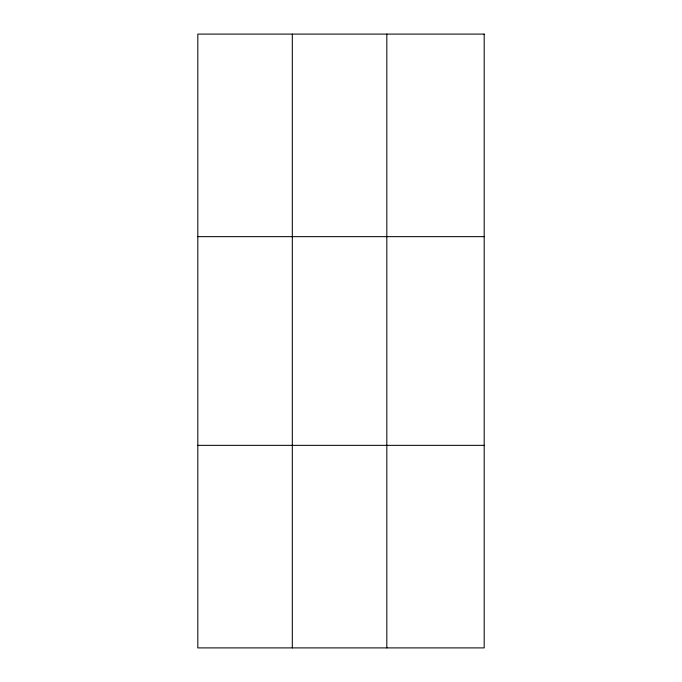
<?xml version="1.0" encoding="UTF-8"?>
<svg xmlns="http://www.w3.org/2000/svg" width="682" height="682" viewBox="0 0 682 682"><rect width="100%" height="100%" fill="white"/><g stroke="black" fill="none" stroke-linecap="round" stroke-linejoin="round"><path stroke-width="1.02" d="M292.314 34.1L292.314 647.9M386.822 34.1L386.822 647.9M197.814 236.654L484.186 236.654M197.814 445.346L484.186 445.346M484.186 34.1L484.186 647.9L197.814 647.9L197.814 34.1L484.186 34.1"/></g></svg>
